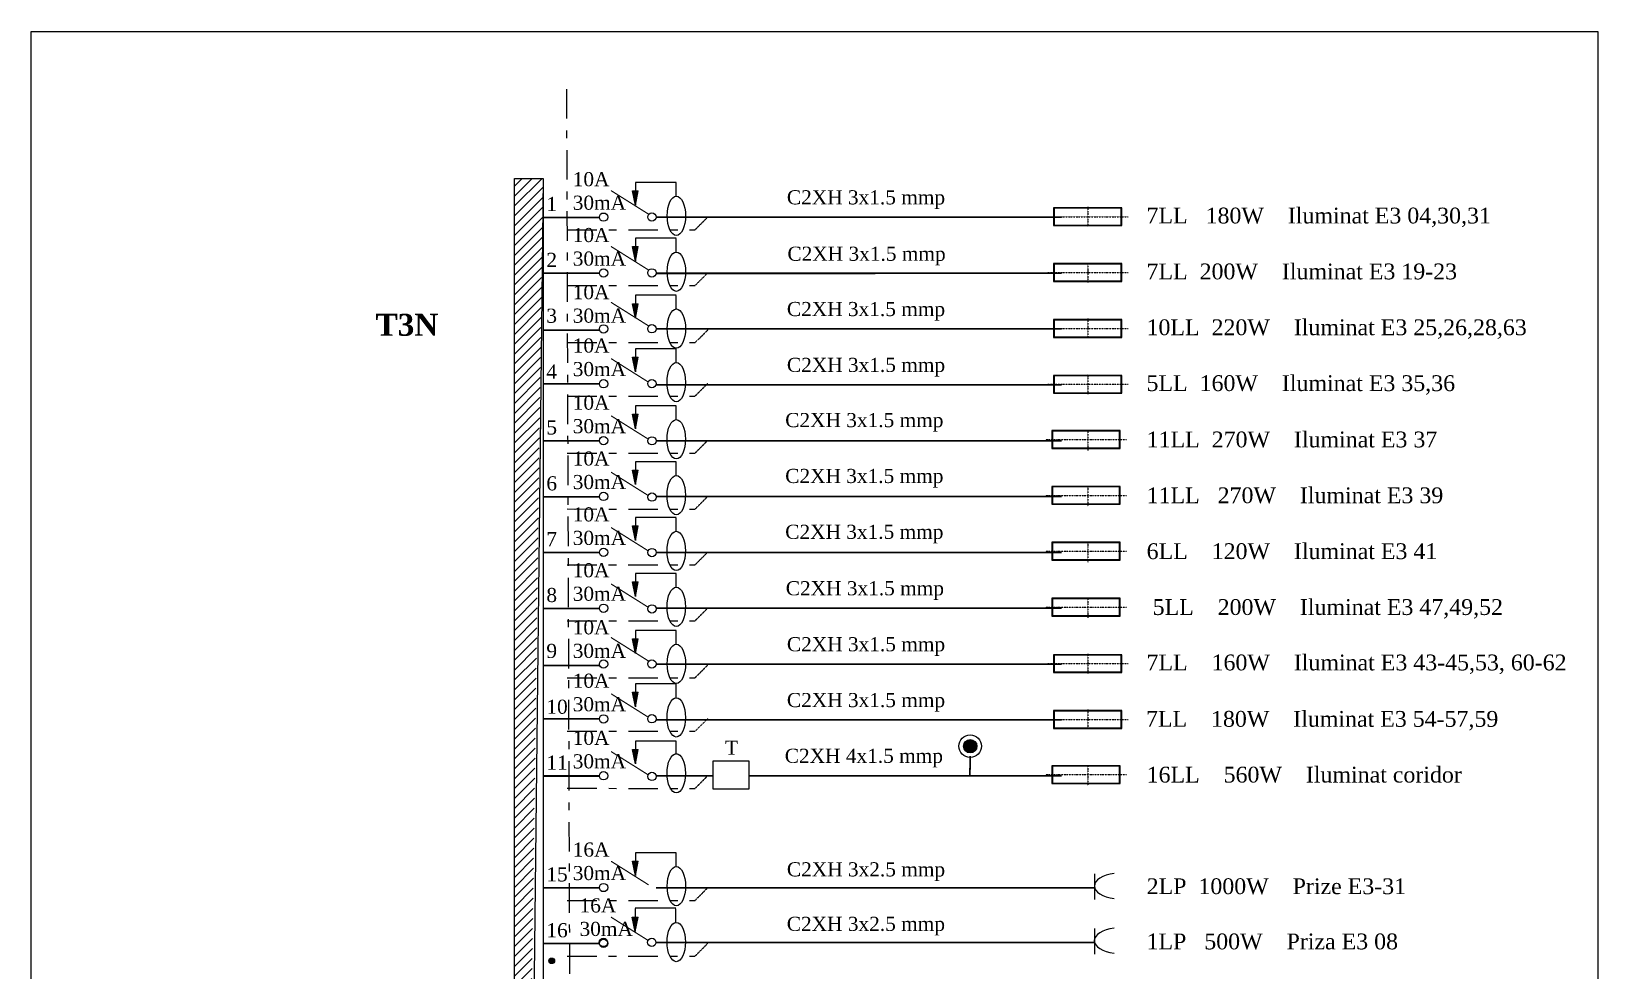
# Model space of a CAD drawing. Header units: inches. Extents: x -369701 to 85886, y 28217 to 66726.
# Drawn here: x -40900 to -26884, y 47666 to 56073 of the extents above; entities that cross this region are included whole.
import ezdxf

# ---------------------------------------------------------------- set-up
doc = ezdxf.new("R2010")
doc.units = ezdxf.units.IN
doc.header["$MEASUREMENT"] = 0
for name, pattern in [('DASHDOTX2', [50.8, 25.4, -12.7, 0, -12.7]), ('DOUBLE_DASHED', [1.093611, 0.529167, -0.211667, 0.141111, -0.211667]), ('VERDECKT2_S2', [0.135, 0.1, -0.035])]:
    doc.linetypes.add(name, pattern=pattern)
doc.layers.add('Circuite', color=7, linetype='Continuous', lineweight=25)
doc.layers.add('Circuite incendiu', color=1, linetype='Continuous', lineweight=25)
for name, color, linetype in [('circuite iluminat normal', 7, 'Continuous'), ('circuite prize normal', 7, 'Continuous'), ('ELECTRICAL', 7, 'Continuous')]:
    doc.layers.add(name, color=color, linetype=linetype)
doc.styles.get("Standard").update_dxf_attribs({"font": 'arial.ttf'})

msp = doc.modelspace()

# ---------------------------------------------------------------- hatches: boundary and pattern name
at = {"layer": 'Circuite', "linetype": 'Continuous'}
h = msp.add_hatch(color=256, dxfattribs=at)
h.paths.add_polyline_path([(-35495, 54516), (-35495, 54646), (-35521, 54646)])
h.paths.add_polyline_path([(-35469, 54646), (-35495, 54646), (-35495, 54516)])
h = msp.add_hatch(color=256, dxfattribs=at)
h.paths.add_polyline_path([(-35495, 54516), (-35495, 54646), (-35521, 54646)])
h.paths.add_polyline_path([(-35469, 54646), (-35495, 54646), (-35495, 54516)])
h = msp.add_hatch(color=256, dxfattribs=at)
h.paths.add_polyline_path([(-35495, 54016), (-35495, 54146), (-35521, 54146)])
h.paths.add_polyline_path([(-35469, 54146), (-35495, 54146), (-35495, 54016)])
h = msp.add_hatch(color=256, dxfattribs=at)
h.paths.add_polyline_path([(-35495, 54016), (-35495, 54146), (-35521, 54146)])
h.paths.add_polyline_path([(-35469, 54146), (-35495, 54146), (-35495, 54016)])
h = msp.add_hatch(color=256, dxfattribs=at)
h.paths.add_polyline_path([(-35495, 53505), (-35495, 53635), (-35521, 53635)])
h.paths.add_polyline_path([(-35469, 53635), (-35495, 53635), (-35495, 53505)])
h = msp.add_hatch(color=256, dxfattribs=at)
h.paths.add_polyline_path([(-35495, 53505), (-35495, 53635), (-35521, 53635)])
h.paths.add_polyline_path([(-35469, 53635), (-35495, 53635), (-35495, 53505)])
h = msp.add_hatch(color=256, dxfattribs=at)
h.paths.add_polyline_path([(-35495, 53027), (-35495, 53157), (-35521, 53157)])
h.paths.add_polyline_path([(-35469, 53157), (-35495, 53157), (-35495, 53027)])
h = msp.add_hatch(color=256, dxfattribs=at)
h.paths.add_polyline_path([(-35495, 53027), (-35495, 53157), (-35521, 53157)])
h.paths.add_polyline_path([(-35469, 53157), (-35495, 53157), (-35495, 53027)])
h = msp.add_hatch(color=256, dxfattribs=at)
h.paths.add_polyline_path([(-35495, 52516), (-35495, 52646), (-35521, 52646)])
h.paths.add_polyline_path([(-35469, 52646), (-35495, 52646), (-35495, 52516)])
h = msp.add_hatch(color=256, dxfattribs=at)
h.paths.add_polyline_path([(-35495, 52516), (-35495, 52646), (-35521, 52646)])
h.paths.add_polyline_path([(-35469, 52646), (-35495, 52646), (-35495, 52516)])
h = msp.add_hatch(color=256, dxfattribs=at)
h.paths.add_polyline_path([(-35495, 52016), (-35495, 52146), (-35521, 52146)])
h.paths.add_polyline_path([(-35469, 52146), (-35495, 52146), (-35495, 52016)])
h = msp.add_hatch(color=256, dxfattribs=at)
h.paths.add_polyline_path([(-35495, 52016), (-35495, 52146), (-35521, 52146)])
h.paths.add_polyline_path([(-35469, 52146), (-35495, 52146), (-35495, 52016)])
h = msp.add_hatch(color=256, dxfattribs=at)
h.paths.add_polyline_path([(-35495, 51516), (-35495, 51646), (-35521, 51646)])
h.paths.add_polyline_path([(-35469, 51646), (-35495, 51646), (-35495, 51516)])
h = msp.add_hatch(color=256, dxfattribs=at)
h.paths.add_polyline_path([(-35495, 51516), (-35495, 51646), (-35521, 51646)])
h.paths.add_polyline_path([(-35469, 51646), (-35495, 51646), (-35495, 51516)])
h = msp.add_hatch(color=256, dxfattribs=at)
h.paths.add_polyline_path([(-35495, 51016), (-35495, 51146), (-35521, 51146)])
h.paths.add_polyline_path([(-35469, 51146), (-35495, 51146), (-35495, 51016)])
h = msp.add_hatch(color=256, dxfattribs=at)
h.paths.add_polyline_path([(-35495, 51016), (-35495, 51146), (-35521, 51146)])
h.paths.add_polyline_path([(-35469, 51146), (-35495, 51146), (-35495, 51016)])
h = msp.add_hatch(color=256, dxfattribs=at)
h.paths.add_polyline_path([(-35495, 50505), (-35495, 50635), (-35521, 50635)])
h.paths.add_polyline_path([(-35469, 50635), (-35495, 50635), (-35495, 50505)])
h = msp.add_hatch(color=256, dxfattribs=at)
h.paths.add_polyline_path([(-35495, 50505), (-35495, 50635), (-35521, 50635)])
h.paths.add_polyline_path([(-35469, 50635), (-35495, 50635), (-35495, 50505)])
h = msp.add_hatch(color=256, dxfattribs=at)
h.paths.add_polyline_path([(-35495, 50027), (-35495, 50157), (-35521, 50157)])
h.paths.add_polyline_path([(-35469, 50157), (-35495, 50157), (-35495, 50027)])
h = msp.add_hatch(color=256, dxfattribs=at)
h.paths.add_polyline_path([(-35495, 50027), (-35495, 50157), (-35521, 50157)])
h.paths.add_polyline_path([(-35469, 50157), (-35495, 50157), (-35495, 50027)])
h = msp.add_hatch(color=256, dxfattribs=at)
h.paths.add_polyline_path([(-35495, 49516), (-35495, 49646), (-35521, 49646)])
h.paths.add_polyline_path([(-35469, 49646), (-35495, 49646), (-35495, 49516)])
h = msp.add_hatch(color=256, dxfattribs=at)
h.paths.add_polyline_path([(-35495, 49516), (-35495, 49646), (-35521, 49646)])
h.paths.add_polyline_path([(-35469, 49646), (-35495, 49646), (-35495, 49516)])
at = {"layer": 'Circuite'}
msp.add_hatch(color=256, dxfattribs=at).paths.add_polyline_path([(-32439, 49675, 1), (-32559, 49675, 1)])
at = {"layer": 'Circuite', "linetype": 'Continuous'}
h = msp.add_hatch(color=256, dxfattribs=at)
h.paths.add_polyline_path([(-35495, 48516), (-35495, 48646), (-35521, 48646)])
h.paths.add_polyline_path([(-35469, 48646), (-35495, 48646), (-35495, 48516)])
h = msp.add_hatch(color=256, dxfattribs=at)
h.paths.add_polyline_path([(-35495, 48516), (-35495, 48646), (-35521, 48646)])
h.paths.add_polyline_path([(-35469, 48646), (-35495, 48646), (-35495, 48516)])
h = msp.add_hatch(color=256, dxfattribs=at)
h.paths.add_polyline_path([(-35496, 48016), (-35496, 48146), (-35522, 48146)])
h.paths.add_polyline_path([(-35470, 48146), (-35496, 48146), (-35496, 48016)])
at = {"layer": 'circuite iluminat normal'}
h = msp.add_hatch(color=256, dxfattribs=at)
h.paths.add_polyline_path([(-36251, 47730, 0.528515), (-36219, 47755), (-36246, 47744)])
h.paths.add_polyline_path([(-36251, 47730), (-36246, 47744), (-36261, 47737, 0.127588)])
h.paths.add_polyline_path([(-36261, 47737), (-36219, 47755, 0.086363), (-36221, 47764, 0.099878), (-36226, 47772), (-36268, 47753, 0.099878), (-36266, 47744, 0.086363)])
h.paths.add_polyline_path([(-36268, 47753), (-36226, 47772, 0.664213)])
h = msp.add_hatch(color=256, dxfattribs=at)
h.paths.add_polyline_path([(-36249, 47730, 0.528515), (-36217, 47755), (-36244, 47744)])
h.paths.add_polyline_path([(-36249, 47730), (-36244, 47744), (-36260, 47737, 0.127588)])
h.paths.add_polyline_path([(-36260, 47737), (-36217, 47755, 0.086363), (-36219, 47764, 0.099878), (-36225, 47772), (-36266, 47753, 0.099878), (-36264, 47744, 0.086363)])
h.paths.add_polyline_path([(-36266, 47753), (-36225, 47772, 0.664213)])
at = {"layer": 'Circuite incendiu'}
h = msp.add_hatch(dxfattribs=at)
h.set_pattern_fill('ANSI31', color=256, scale=500, style=0)
h.set_pattern_definition([(45, (-1631341.14, -1142683.22), (-44.1941738, 44.1941738), [])])
h.paths.add_polyline_path([(-36321, 54757), (-36577, 54757), (-36577, 36229)])

# ---------------------------------------------------------------- linework, layer by layer
at = {"color": 1, "linetype": 'DASHDOTX2', "ltscale": 0.05}
for p, q in [((-31808, 54414), (-31085, 54414)), ((-31447, 54502), (-31447, 54326)), ((-31447, 54002), (-31447, 53826)), ((-31808, 53914), (-31085, 53914)), ((-31808, 53414), (-31085, 53414)), ((-31447, 53502), (-31447, 53326)), ((-31447, 53002), (-31447, 52826)), ((-31808, 52914), (-31085, 52914)), ((-31823, 52420), (-31100, 52420)), ((-31447, 52498), (-31447, 52322)), ((-31447, 51998), (-31447, 51822)), ((-31823, 51920), (-31100, 51920)), ((-31447, 51498), (-31447, 51322)), ((-31823, 51420), (-31100, 51420)), ((-31823, 50920), (-31100, 50920)), ((-31447, 50998), (-31447, 50822)), ((-31447, 50502), (-31447, 50326)), ((-31808, 50414), (-31085, 50414)), ((-31808, 49914), (-31085, 49914)), ((-31447, 50002), (-31447, 49826)), ((-31447, 49498), (-31447, 49322)), ((-31823, 49420), (-31100, 49420))]:
    msp.add_line(p, q, dxfattribs=at)
for points in [[(-31752, 54334), (-31142, 54334), (-31142, 54494), (-31752, 54494)], [(-31747, 54339), (-31147, 54339), (-31147, 54489), (-31747, 54489)], [(-31752, 53834), (-31142, 53834), (-31142, 53994), (-31752, 53994)], [(-31747, 53839), (-31147, 53839), (-31147, 53989), (-31747, 53989)], [(-31752, 53334), (-31142, 53334), (-31142, 53494), (-31752, 53494)], [(-31747, 53339), (-31147, 53339), (-31147, 53489), (-31747, 53489)], [(-31752, 52834), (-31142, 52834), (-31142, 52994), (-31752, 52994)], [(-31747, 52839), (-31147, 52839), (-31147, 52989), (-31747, 52989)], [(-31767, 52340), (-31157, 52340), (-31157, 52500), (-31767, 52500)], [(-31762, 52345), (-31162, 52345), (-31162, 52495), (-31762, 52495)], [(-31767, 51840), (-31157, 51840), (-31157, 52000), (-31767, 52000)], [(-31762, 51845), (-31162, 51845), (-31162, 51995), (-31762, 51995)], [(-31767, 51340), (-31157, 51340), (-31157, 51500), (-31767, 51500)], [(-31762, 51345), (-31162, 51345), (-31162, 51495), (-31762, 51495)], [(-31767, 50840), (-31157, 50840), (-31157, 51000), (-31767, 51000)], [(-31762, 50845), (-31162, 50845), (-31162, 50995), (-31762, 50995)], [(-31752, 50334), (-31142, 50334), (-31142, 50494), (-31752, 50494)], [(-31747, 50339), (-31147, 50339), (-31147, 50489), (-31747, 50489)], [(-31752, 49834), (-31142, 49834), (-31142, 49994), (-31752, 49994)], [(-31747, 49839), (-31147, 49839), (-31147, 49989), (-31747, 49989)], [(-31767, 49340), (-31157, 49340), (-31157, 49500), (-31767, 49500)], [(-31762, 49345), (-31162, 49345), (-31162, 49495), (-31762, 49495)]]:
    msp.add_lwpolyline(points, close=True)
at = {"layer": 'Circuite', "linetype": 'DOUBLE_DASHED', "ltscale": 500}
msp.add_line((-36111, 55557), (-36031, 31865), dxfattribs=at)
at = {"layer": 'Circuite', "linetype": 'Continuous'}
for p, q in [((-35495, 54721), (-35495, 54516)), ((-35131, 54721), (-35495, 54721)), ((-35131, 54600), (-35131, 54720)), ((-35521, 54646), (-35469, 54646)), ((-35495, 54516), (-35521, 54646)), ((-35521, 54646), (-35469, 54646)), ((-35495, 54516), (-35469, 54646)), ((-35495, 54516), (-35469, 54646)), ((-35521, 54146), (-35469, 54146)), ((-35495, 54016), (-35521, 54146)), ((-35521, 54146), (-35469, 54146)), ((-35495, 54221), (-35495, 54016)), ((-35131, 54221), (-35495, 54221)), ((-35495, 54016), (-35469, 54146)), ((-35495, 54016), (-35469, 54146)), ((-35131, 54100), (-35131, 54220)), ((-35495, 53711), (-35495, 53505)), ((-35131, 53711), (-35495, 53711)), ((-35131, 53589), (-35131, 53709)), ((-35521, 53635), (-35469, 53635)), ((-35495, 53505), (-35521, 53635)), ((-35521, 53635), (-35469, 53635)), ((-35495, 53505), (-35469, 53635)), ((-35495, 53505), (-35469, 53635)), ((-35521, 53157), (-35469, 53157)), ((-35495, 53027), (-35521, 53157)), ((-35521, 53157), (-35469, 53157)), ((-35495, 53232), (-35495, 53027)), ((-35131, 53232), (-35495, 53232)), ((-35495, 53027), (-35469, 53157)), ((-35495, 53027), (-35469, 53157)), ((-35131, 53110), (-35131, 53231)), ((-35495, 52721), (-35495, 52516)), ((-35131, 52721), (-35495, 52721)), ((-35131, 52600), (-35131, 52720)), ((-35521, 52646), (-35469, 52646)), ((-35495, 52516), (-35521, 52646)), ((-35521, 52646), (-35469, 52646)), ((-35495, 52516), (-35469, 52646)), ((-35495, 52516), (-35469, 52646)), ((-35521, 52146), (-35469, 52146)), ((-35495, 52016), (-35521, 52146)), ((-35521, 52146), (-35469, 52146)), ((-35495, 52221), (-35495, 52016)), ((-35131, 52221), (-35495, 52221)), ((-35495, 52016), (-35469, 52146)), ((-35495, 52016), (-35469, 52146)), ((-35131, 52100), (-35131, 52220)), ((-35495, 51721), (-35495, 51516)), ((-35131, 51721), (-35495, 51721)), ((-35131, 51600), (-35131, 51720)), ((-35521, 51646), (-35469, 51646)), ((-35495, 51516), (-35521, 51646)), ((-35521, 51646), (-35469, 51646)), ((-35495, 51516), (-35469, 51646)), ((-35495, 51516), (-35469, 51646)), ((-35495, 51221), (-35495, 51016)), ((-35131, 51221), (-35495, 51221)), ((-35131, 51100), (-35131, 51220)), ((-35521, 51146), (-35469, 51146)), ((-35495, 51016), (-35521, 51146)), ((-35521, 51146), (-35469, 51146)), ((-35495, 51016), (-35469, 51146)), ((-35495, 51016), (-35469, 51146)), ((-35521, 50635), (-35469, 50635)), ((-35495, 50505), (-35521, 50635)), ((-35521, 50635), (-35469, 50635)), ((-35495, 50711), (-35495, 50505)), ((-35131, 50711), (-35495, 50711)), ((-35495, 50505), (-35469, 50635)), ((-35495, 50505), (-35469, 50635)), ((-35131, 50589), (-35131, 50709)), ((-35495, 50232), (-35495, 50027)), ((-35131, 50232), (-35495, 50232)), ((-35131, 50110), (-35131, 50231)), ((-35521, 50157), (-35469, 50157)), ((-35495, 50027), (-35521, 50157)), ((-35521, 50157), (-35469, 50157)), ((-35495, 50027), (-35469, 50157)), ((-35495, 50027), (-35469, 50157)), ((-35521, 49646), (-35469, 49646)), ((-35495, 49516), (-35521, 49646)), ((-35521, 49646), (-35469, 49646)), ((-35495, 49721), (-35495, 49516)), ((-35131, 49721), (-35495, 49721)), ((-35495, 49516), (-35469, 49646)), ((-35495, 49516), (-35469, 49646)), ((-35131, 49600), (-35131, 49720)), ((-35521, 48646), (-35469, 48646)), ((-35495, 48516), (-35521, 48646)), ((-35521, 48646), (-35469, 48646)), ((-35495, 48721), (-35495, 48516)), ((-35131, 48721), (-35495, 48721)), ((-35495, 48516), (-35469, 48646)), ((-35495, 48516), (-35469, 48646)), ((-35131, 48600), (-35131, 48720)), ((-35132, 48226), (-35496, 48226)), ((-35496, 48221), (-35496, 48016)), ((-35132, 48100), (-35132, 48220)), ((-35496, 48016), (-35522, 48146)), ((-35522, 48146), (-35470, 48146)), ((-35496, 48016), (-35470, 48146))]:
    msp.add_line(p, q, dxfattribs=at)
at = {"layer": 'Circuite'}
msp.add_lwpolyline([(-36577, 54757), (-36321, 54757), (-36321, 31970), (-36577, 31970)], close=True, dxfattribs=at)
for radius in [101, 59.9]:
    msp.add_circle((-32499, 49675), radius, dxfattribs=at)
at = {"layer": 'Circuite', "linetype": 'Continuous'}
for centre in [(-35128, 54422), (-35128, 53922), (-35128, 53412), (-35129, 52933), (-35129, 52422), (-35129, 51922), (-35129, 51422), (-35129, 50922), (-35128, 50412), (-35129, 49933), (-35129, 49432), (-35128, 48422), (-35129, 47922)]:
    msp.add_ellipse(centre, major_axis=(0, 176), ratio=0.466655, dxfattribs=at)
at = {"layer": 'circuite iluminat normal'}
msp.add_lwpolyline([(-34800, 49544), (-34478, 49544), (-34478, 49290), (-34800, 49290)], close=True, dxfattribs=at)
at = {"layer": 'circuite iluminat normal', "linetype": 'VERDECKT2_S2', "ltscale": 2000, "const_width": 15}
msp.add_lwpolyline([(-32501, 49409, 0.001415), (-32500, 49587)], format="xyb", dxfattribs=at)
at = {"layer": 'circuite iluminat normal'}
for centre in [(-36243, 47754), (-36242, 47754)]:
    msp.add_circle(centre, 24.8, dxfattribs=at)
at = {"layer": 'circuite prize normal'}
msp.add_lwpolyline([(-26884, 28226), (-40900, 28226), (-40900, 56073), (-26884, 56073)], close=True, dxfattribs=at)
at = {"layer": 'ELECTRICAL', "linetype": 'Continuous'}
msp.add_line((-36321, 54757), (-36577, 31970), dxfattribs=at)
at = {"layer": 'ELECTRICAL', "linetype": 'DOUBLE_DASHED'}
for p, q in [((-34961, 54297), (-34847, 54411)), ((-34961, 53797), (-34847, 53911)), ((-34961, 53287), (-34847, 53400)), ((-34961, 52808), (-34847, 52922)), ((-34961, 52297), (-34847, 52411)), ((-34961, 51797), (-34847, 51911)), ((-34961, 51297), (-34847, 51411)), ((-34961, 50797), (-34847, 50911)), ((-34961, 50287), (-34847, 50400)), ((-34961, 49808), (-34847, 49922)), ((-34961, 49297), (-34847, 49411)), ((-34961, 48295), (-34847, 48408)), ((-34961, 47795), (-34848, 47908)), ((-34961, 47795), (-34848, 47908))]:
    msp.add_line(p, q, dxfattribs=at)
at = {"layer": 'ELECTRICAL', "linetype": 'DOUBLE_DASHED', "ltscale": 500}
for p, q in [((-36104, 54298), (-34961, 54297)), ((-36104, 53798), (-34961, 53797)), ((-36104, 53287), (-34961, 53287)), ((-36104, 52809), (-34961, 52808)), ((-36104, 52298), (-34961, 52297)), ((-36104, 51798), (-34961, 51797)), ((-36105, 51298), (-35114, 51298)), ((-36104, 51298), (-34961, 51297)), ((-36104, 50798), (-34961, 50797)), ((-36104, 50287), (-34961, 50287)), ((-36104, 49809), (-34961, 49808)), ((-36104, 49298), (-34961, 49297)), ((-36104, 48295), (-34961, 48295)), ((-36105, 47795), (-34961, 47795))]:
    msp.add_line(p, q, dxfattribs=at)
at = {"layer": 'ELECTRICAL', "color": 7, "linetype": 'Continuous'}
for p, q in [((-31386, 48533), (-31386, 48302)), ((-31387, 48044), (-31387, 47814))]:
    msp.add_line(p, q, dxfattribs=at)
at = {"layer": 'ELECTRICAL', "linetype": 'Continuous', "flags": 128}
for points, const_width in [([(-35377, 54437), (-35713, 54648)], 10.1), ([(-35377, 54437), (-35713, 54648)], 10.1), ([(-36324, 54408), (-35816, 54408)], 15.2), ([(-36324, 54408), (-35816, 54408)], 15.2), ([(-36324, 54408), (-35816, 54408)], 15.2), ([(-36324, 54408), (-35816, 54408)], 15.2), ([(-35311, 54410), (-31681, 54410)], 15.2), ([(-35377, 53937), (-35713, 54148)], 10.1), ([(-35377, 53937), (-35713, 54148)], 10.1), ([(-36324, 53908), (-35816, 53908)], 15.2), ([(-35311, 53910), (-31681, 53910)], 15.2), ([(-35309, 53906), (-33348, 53906)], 15.2), ([(-35377, 53437), (-35713, 53648)], 10.1), ([(-35377, 53437), (-35713, 53648)], 10.1), ([(-36324, 53398), (-35816, 53398)], 15.2), ([(-35311, 53410), (-31681, 53410)], 15.2), ([(-34569, 53410), (-31681, 53410)], 15.2), ([(-35377, 52933), (-35712, 53144)], 10.1), ([(-35377, 52933), (-35712, 53144)], 10.1), ([(-36324, 52919), (-35816, 52919)], 15.2), ([(-35311, 52910), (-31681, 52910)], 15.2), ([(-34569, 52910), (-31681, 52910)], 15.2), ([(-35376, 52421), (-35712, 52632)], 10.1), ([(-35376, 52421), (-35712, 52632)], 10.1), ([(-36324, 52408), (-35816, 52408)], 15.2), ([(-35311, 52409), (-31681, 52409)], 15.2), ([(-34569, 52409), (-31681, 52409)], 15.2), ([(-35376, 51916), (-35712, 52127)], 10.1), ([(-35376, 51916), (-35712, 52127)], 10.1), ([(-36324, 51908), (-35816, 51908)], 15.2), ([(-35311, 51909), (-31681, 51909)], 15.2), ([(-34569, 51909), (-31681, 51909)], 15.2), ([(-35376, 51421), (-35712, 51632)], 10.1), ([(-35376, 51421), (-35712, 51632)], 10.1), ([(-36324, 51408), (-35816, 51408)], 15.2), ([(-35311, 51409), (-31681, 51409)], 15.2), ([(-34569, 51409), (-31681, 51409)], 15.2), ([(-35376, 50916), (-35712, 51127)], 10.1), ([(-35376, 50916), (-35712, 51127)], 10.1), ([(-36324, 50908), (-35816, 50908)], 15.2), ([(-35311, 50909), (-31681, 50909)], 15.2), ([(-34569, 50909), (-31681, 50909)], 15.2), ([(-35377, 50437), (-35713, 50648)], 10.1), ([(-35377, 50437), (-35713, 50648)], 10.1), ([(-36324, 50398), (-35816, 50398)], 15.2), ([(-35311, 50410), (-31681, 50410)], 15.2), ([(-34569, 50410), (-31681, 50410)], 15.2), ([(-35377, 49933), (-35712, 50144)], 10.1), ([(-35377, 49933), (-35712, 50144)], 10.1), ([(-36324, 49919), (-35816, 49919)], 15.2), ([(-35311, 49910), (-31681, 49910)], 15.2), ([(-34569, 49910), (-31681, 49910)], 15.2), ([(-35376, 49416), (-35712, 49627)], 10.1), ([(-35376, 49416), (-35712, 49627)], 10.1), ([(-36324, 49408), (-35816, 49408)], 15.2), ([(-36324, 49408), (-35816, 49408)], 15.2), ([(-35311, 49409), (-34800, 49409)], 15.2), ([(-34478, 49409), (-31681, 49409)], 15.2), ([(-34478, 49409), (-31681, 49409)], 15.2), ([(-35377, 48434), (-35712, 48645)], 10.1), ([(-35377, 48434), (-35712, 48645)], 10.1), ([(-35377, 48434), (-35712, 48645)], 10.1), ([(-36324, 48408), (-35816, 48408)], 15.2), ([(-36324, 48408), (-35816, 48408)], 15.2), ([(-35309, 48407), (-31386, 48407)], 15.2), ([(-35377, 47934), (-35713, 48145)], 10.1), ([(-35377, 47934), (-35713, 48145)], 10.1), ([(-35377, 47934), (-35713, 48145)], 10.1), ([(-36325, 47908), (-35817, 47908)], 15.2), ([(-36324, 47908), (-35816, 47908)], 15.2), ([(-35309, 47918), (-31387, 47918)], 15.2)]:
    msp.add_lwpolyline(points, dxfattribs=dict(at, const_width=const_width))
at = {"layer": 'ELECTRICAL', "linetype": 'Continuous'}
for centre in [(-35779, 54410), (-35779, 54410), (-35347, 54411), (-35779, 53910), (-35779, 53910), (-35347, 53911), (-35779, 53410), (-35779, 53410), (-35347, 53411), (-35779, 52919), (-35347, 52920), (-35779, 52410), (-35346, 52408), (-35779, 51910), (-35346, 51904), (-35779, 51410), (-35346, 51408), (-35779, 50910), (-35346, 50904), (-35779, 50410), (-35779, 50410), (-35347, 50411), (-35779, 49919), (-35347, 49920), (-35779, 49410), (-35779, 49410), (-35346, 49404), (-35779, 48410), (-35780, 47918), (-35779, 47910), (-35348, 47919)]:
    msp.add_circle(centre, 37.2, dxfattribs=at)
at = {"layer": 'ELECTRICAL', "color": 7, "linetype": 'Continuous'}
for centre in [(-31152, 48423), (-31153, 47934)]:
    msp.add_ellipse(centre, major_axis=(-236, 0), ratio=0.487665, start_param=-1.324285, end_param=1.324285, dxfattribs=at)

# ---------------------------------------------------------------- texts
at = {"layer": 'Circuite', "linetype": 'Continuous', "char_height": 126.25, "width": 407.03, "attachment_point": 1}
for s, insert in [('{\\fTimes New Roman|b0|i0|c0|p18;10A\\P30mA}', (-36055, 54813)), ('{\\fTimes New Roman|b0|i0|c0|p18;10A\\P30mA}', (-36055, 54313)), ('{\\fTimes New Roman|b0|i0|c0|p18;10A\\P30mA}', (-36055, 53802)), ('{\\fTimes New Roman|b0|i0|c0|p18;10A\\P30mA}', (-36055, 53324)), ('{\\fTimes New Roman|b0|i0|c0|p18;10A\\P30mA}', (-36055, 52813)), ('{\\fTimes New Roman|b0|i0|c0|p18;10A\\P30mA}', (-36055, 52313)), ('{\\fTimes New Roman|b0|i0|c0|p18;10A\\P30mA}', (-36055, 51813)), ('{\\fTimes New Roman|b0|i0|c0|p18;10A\\P30mA}', (-36055, 51313)), ('{\\fTimes New Roman|b0|i0|c0|p18;10A\\P30mA}', (-36055, 50802)), ('{\\fTimes New Roman|b0|i0|c0|p18;10A\\P30mA}', (-36055, 50324)), ('{\\fTimes New Roman|b0|i0|c0|p18;10A\\P30mA}', (-36055, 49813)), ('{\\fTimes New Roman|b0|i0|c0|p18;  T}', (-34788, 49725)), ('{\\fTimes New Roman|b0|i0|c0|p18;16A\\P30mA}', (-36055, 48813)), ('{\\fTimes New Roman|b0|i0|c0|p18;16A\\P30mA}', (-35994, 48313))]:
    msp.add_mtext(s, dxfattribs=dict(at, insert=insert))
at = {"layer": 'ELECTRICAL', "linetype": 'Continuous', "attachment_point": 1}
for s, insert, char_height, width in [('{\\fTimes New Roman|b0|i0|c0|p18;1}', (-36291, 54591), 126.38, 407.44), ('{\\fTimes New Roman|b0|i0|c0|p18;2}', (-36291, 54091), 126.38, 407.44), ('{\\fTimes New Roman|b1|i0|c0|p18;T3N}', (-37819, 53545), 196.58, 477.25), ('{\\fTimes New Roman|b0|i0|c0|p18;3}', (-36291, 53591), 126.38, 407.44), ('{\\fTimes New Roman|b0|i0|c0|p18;4}', (-36291, 53091), 126.38, 407.44), ('{\\fTimes New Roman|b0|i0|c0|p18;5}', (-36291, 52591), 126.38, 407.44), ('{\\fTimes New Roman|b0|i0|c0|p18;6}', (-36291, 52091), 126.38, 407.44), ('{\\fTimes New Roman|b0|i0|c0|p18;7}', (-36291, 51591), 126.38, 407.44), ('{\\fTimes New Roman|b0|i0|c0|p18;8}', (-36291, 51091), 126.38, 407.44), ('{\\fTimes New Roman|b0|i0|c0|p18;9}', (-36291, 50591), 126.38, 407.44), ('{\\fTimes New Roman|b0|i0|c0|p18;10}', (-36291, 50091), 126.38, 407.44), ('{\\fTimes New Roman|b0|i0|c0|p18;11}', (-36291, 49591), 126.38, 407.44), ('{\\fTimes New Roman|b0|i0|c0|p18;15}', (-36291, 48591), 126.38, 407.44), ('{\\fTimes New Roman|b0|i0|c0|p18;16}', (-36291, 48091), 126.38, 407.44)]:
    msp.add_mtext(s, dxfattribs=dict(at, insert=insert, char_height=char_height, width=width))
at = {"layer": 'ELECTRICAL', "linetype": 'DOUBLE_DASHED', "attachment_point": 1}
for s, insert, char_height, width in [('{\\fTimes New Roman|b0|i0|c0|p18;C2XH 3x1.5 mmp}', (-34139, 54651), 126.38, 2813.98), ('{\\fTimes New Roman|b0|i0|c0|p18;7LL   180W    Iluminat E3 04,30,31}', (-30921, 54495), 141.54, 8555.18), ('{\\fTimes New Roman|b0|i0|c0|p18;C2XH 3x1.5 mmp}', (-34134, 54146), 126.38, 2813.98), ('{\\fTimes New Roman|b0|i0|c0|p18;7LL  200W    Iluminat E3 19-23}', (-30921, 53995), 141.54, 8555.18), ('{\\fTimes New Roman|b0|i0|c0|p18;C2XH 3x1.5 mmp}', (-34139, 53651), 126.38, 2813.98), ('{\\fTimes New Roman|b0|i0|c0|p18;10LL  220W    Iluminat E3 25,26,28,63}', (-30921, 53495), 141.54, 8555.18), ('{\\fTimes New Roman|b0|i0|c0|p18;C2XH 3x1.5 mmp}', (-34139, 53151), 126.38, 2813.98), ('{\\fTimes New Roman|b0|i0|c0|p18;5LL  160W    Iluminat E3 35,36}', (-30921, 52995), 141.54, 8555.18), ('{\\fTimes New Roman|b0|i0|c0|p18;C2XH 3x1.5 mmp}', (-34154, 52657), 126.38, 2813.98), ('{\\fTimes New Roman|b0|i0|c0|p18;11LL  270W    Iluminat E3 37}', (-30920, 52491), 141.54, 8555.18), ('{\\fTimes New Roman|b0|i0|c0|p18;C2XH 3x1.5 mmp}', (-34154, 52157), 126.38, 2813.98), ('\\pxt18,19;{\\fTimes New Roman|b0|i0|c0|p18;11LL   270W    Iluminat E3 39}', (-30920, 51991), 141.54, 8555.18), ('{\\fTimes New Roman|b0|i0|c0|p18;C2XH 3x1.5 mmp}', (-34154, 51657), 126.38, 2813.98), ('{\\fTimes New Roman|b0|i0|c0|p18;6LL    120W    Iluminat E3 41}', (-30920, 51491), 141.54, 8555.18), ('{\\fTimes New Roman|b0|i0|c0|p18;C2XH 3x1.5 mmp}', (-34149, 51152), 126.38, 2813.98), ('{\\fTimes New Roman|b0|i0|c0|p18; 5LL    200W    Iluminat E3 47,49,52}', (-30920, 50991), 141.54, 8555.18), ('{\\fTimes New Roman|b0|i0|c0|p18;C2XH 3x1.5 mmp}', (-34139, 50651), 126.38, 2813.98), ('{\\fTimes New Roman|b0|i0|c0|p18;7LL    160W    Iluminat E3 43-45,53, 60-62}', (-30921, 50495), 141.54, 8555.18), ('{\\fTimes New Roman|b0|i0|c0|p18;C2XH 3x1.5 mmp}', (-34139, 50151), 126.38, 2813.98), ('{\\fTimes New Roman|b0|i0|c0|p18;7LL    180W    Iluminat E3 54-57,59}', (-30926, 49990), 141.54, 8555.18), ('{\\fTimes New Roman|b0|i0|c0|p18;C2XH 4x1.5 mmp}', (-34158, 49652), 126.38, 2813.98), ('{\\fTimes New Roman|b0|i0|c0|p18;16LL    560W    Iluminat coridor}', (-30920, 49491), 141.54, 8555.18), ('{\\fTimes New Roman|b0|i0|c0|p18;C2XH 3x2.5 mmp}', (-34139, 48636), 126.38, 2813.98), ('{\\fTimes New Roman|b0|i0|c0|p18;2LP  1000W    Prize E3-31}', (-30920, 48492), 141.54, 8555.18), ('{\\fTimes New Roman|b0|i0|c0|p18;C2XH 3x2.5 mmp}', (-34140, 48148), 126.38, 2813.98), ('{\\fTimes New Roman|b0|i0|c0|p18;1LP   500W    Priza E3 08}', (-30921, 47998), 141.54, 8555.18)]:
    msp.add_mtext(s, dxfattribs=dict(at, insert=insert, char_height=char_height, width=width))

doc.saveas('drawing.dxf')
